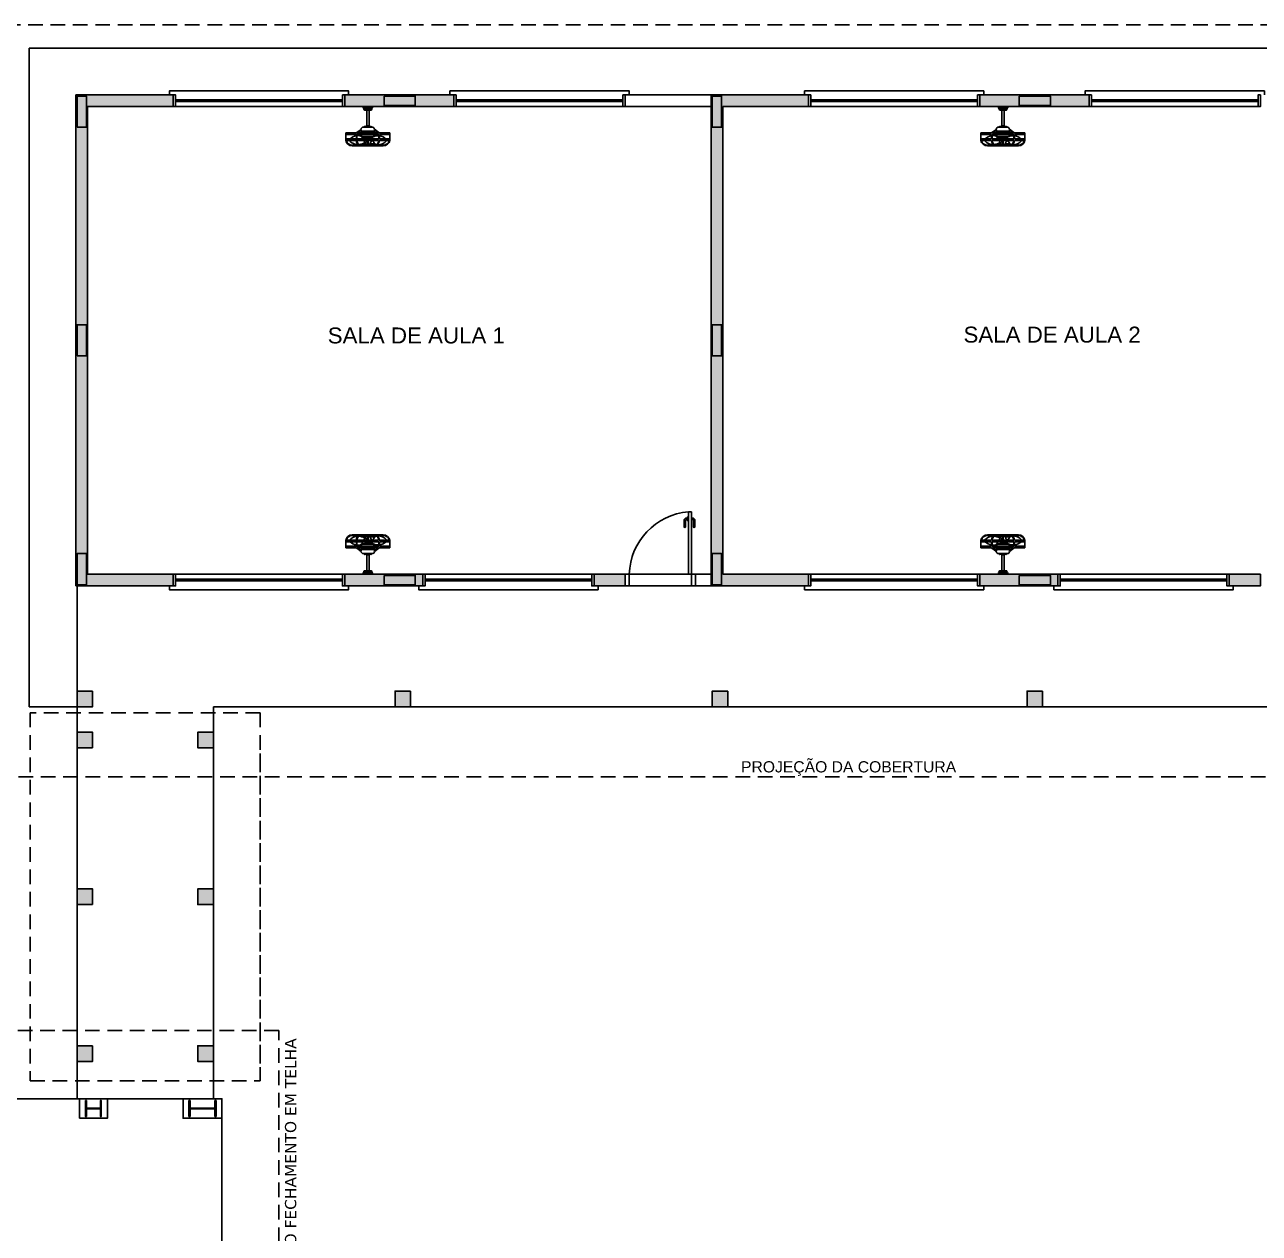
# Model space of a CAD drawing. Extents: x 247 to 523, y 32 to 113.
# Drawn here: x 438.24 to 454.08, y 70.27 to 85.78 of the extents above; entities that cross this region are included whole.
import ezdxf

# ---------------------------------------------------------------- set-up
doc = ezdxf.new("R2010")
doc.units = 0
doc.header["$LTSCALE"] = 0.005
doc.linetypes.add('TRACEJADO_G', pattern=[0.375, 0.25, -0.125])
for name, color, linetype in [('A-COTAS', 1, 'CONTINUOUS'), ('A-HACHURAPARED', 254, 'CONTINUOUS'), ('A-PAREDE', 5, 'CONTINUOUS'), ('A-PISOS-CTEL', 2, 'TRACEJADO_G'), ('A-PISOS-NIVEL', 1, 'CONTINUOUS'), ('A-PORTA', 3, 'CONTINUOUS'), ('A-SOLEIRA', 1, 'CONTINUOUS'), ('ACES-I', 251, 'CONTINUOUS'), ('AR-ESQ', 2, 'CONTINUOUS'), ('ARQ-PIS-VISTA1', 1, 'CONTINUOUS'), ('ARQ-TXT-1_050', 2, 'CONTINUOUS'), ('ARQ-TXT-1_075', 2, 'CONTINUOUS'), ('ARQ_ALVENARIA', 1, 'CONTINUOUS'), ('EST-MET-VISTA1', 1, 'CONTINUOUS'), ('Estr-Met-PILARES', 3, 'CONTINUOUS')]:
    doc.layers.add(name, color=color, linetype=linetype)
doc.styles.add('ESC-50-A20', font='arial.ttf', dxfattribs={"height": 0.1})

# ---------------------------------------------------------------- blocks, each defined once
blk = doc.blocks.new('A$C4CB241E8')
at = {"layer": 'ACES-I'}
for p, q in [((0.224, 0.5), (0.344, 0.5)), ((0.224, 0.49), (0.224, 0.5)), ((0.234, 0.48), (0.334, 0.48)), ((0.234, 0.47), (0.234, 0.48)), ((0.334, 0.47), (0.334, 0.48)), ((0.344, 0.49), (0.344, 0.5)), ((0.244, 0.46), (0.324, 0.46)), ((0.269, 0.252), (0.269, 0.46)), ((0.299, 0.252), (0.299, 0.46)), ((0, 0.166), (0, 0.074)), ((0, 0.166), (0.137, 0.166)), ((0.137, 0.166), (0.142, 0.17)), ((0.142, 0.17), (0.198, 0.212)), ((0.198, 0.203), (0.148, 0.166)), ((0.148, 0.166), (0.42, 0.166)), ((0.198, 0.203), (0.198, 0.166)), ((0.198, 0.189), (0.368, 0.189)), ((0.198, 0.182), (0.273, 0.182)), ((0.226, 0.24), (0.339, 0.24)), ((0.277, 0.257), (0.277, 0.253)), ((0.277, 0.253), (0.281, 0.243)), ((0.287, 0.258), (0.279, 0.258)), ((0.288, 0.253), (0.284, 0.243)), ((0.288, 0.253), (0.288, 0.257)), ((0.293, 0.182), (0.368, 0.182)), ((0.424, 0.172), (0.368, 0.213)), ((0.368, 0.205), (0.368, 0.166)), ((0.368, 0.205), (0.42, 0.166)), ((0.431, 0.166), (0.424, 0.172)), ((0.431, 0.166), (0.565, 0.166)), ((0.565, 0.166), (0.565, 0.074)), ((0, 0.145), (0.137, 0.145)), ((0, 0.089), (0.055, 0.089)), ((0.008, 0.067), (0.046, 0.067)), ((0.046, 0.067), (0.137, 0.067)), ((0.055, 0.089), (0.137, 0.089)), ((0.102, 0.007), (0.083, 0.007)), ((0.102, 0), (0.083, 0)), ((0.102, 0.007), (0.174, 0.007)), ((0.102, 0), (0.283, 0)), ((0.137, 0.131), (0.137, 0.145)), ((0.137, 0.089), (0.137, 0.131)), ((0.144, 0.145), (0.424, 0.145)), ((0.144, 0.132), (0.144, 0.145)), ((0.144, 0.089), (0.144, 0.132)), ((0.144, 0.089), (0.424, 0.089)), ((0.144, 0.067), (0.279, 0.067)), ((0.203, 0.007), (0.279, 0.007)), ((0.215, 0.027), (0.258, 0.027)), ((0.268, 0.043), (0.268, 0.067)), ((0.276, 0.118), (0.276, 0.099)), ((0.279, 0.067), (0.279, 0.009)), ((0.279, 0.067), (0.286, 0.067)), ((0.279, 0.009), (0.279, 0.007)), ((0.283, 0.089), (0.283, 0.067)), ((0.463, 0), (0.283, 0)), ((0.286, 0.067), (0.286, 0.009)), ((0.286, 0.067), (0.422, 0.067)), ((0.286, 0.009), (0.286, 0.007)), ((0.286, 0.007), (0.362, 0.007)), ((0.29, 0.118), (0.29, 0.099)), ((0.307, 0.027), (0.373, 0.027)), ((0.463, 0.007), (0.392, 0.007)), ((0.424, 0.145), (0.424, 0.089)), ((0.429, 0.067), (0.526, 0.067)), ((0.431, 0.145), (0.565, 0.145)), ((0.431, 0.13), (0.431, 0.145)), ((0.431, 0.089), (0.431, 0.13)), ((0.431, 0.089), (0.519, 0.089)), ((0.463, 0.007), (0.482, 0.007)), ((0.463, 0), (0.482, 0)), ((0.519, 0.089), (0.565, 0.089)), ((0.526, 0.067), (0.557, 0.067))]:
    blk.add_line(p, q, dxfattribs=at)
blk.add_lwpolyline([(0.273, 0.184), (0.273, 0.175), (0.293, 0.175), (0.293, 0.184)], close=True, dxfattribs=at)
for points in [[(0.246, 0.099), (0.246, 0.089)], [(0.323, 0.089), (0.323, 0.099), (0.246, 0.099)], [(0.246, 0.08), (0.246, 0.08)]]:
    blk.add_lwpolyline(points, dxfattribs=at)
for centre, radius, start, end in [((0.234, 0.49), 0.01, 180, 270), ((0.334, 0.49), 0.01, 270, 0), ((0.244, 0.47), 0.01, 180, 270), ((0.324, 0.47), 0.01, 270, 0), ((0.226, 0.212), 0.0283, 90, 180), ((0.283, 0.105), 0.148, 92.0593, 114.7191), ((0.242, 0.245), 0.00548, 36.9061, 175.1771), ((0.279, 0.257), 0.00141, 90, 180), ((0.283, 0.251), 0.00548, 13.9839, 166.0161), ((0.283, 0.244), 0.00141, 202.3134, 337.6866), ((0.287, 0.257), 0.00141, 0, 90), ((0.283, 0.105), 0.148, 65.2809, 87.9407), ((0.323, 0.245), 0.00548, 4.8229, 143.0939), ((0.339, 0.212), 0.0283, 3.732, 90), ((0.083, 0.084), 0.0836, 187.0241, 270.1403), ((0.083, 0.084), 0.0766, 192.4617, 270.1403), ((0.158, 0.164), 0.148, 220.8847, 270.7317), ((0.161, -0.014), 0.147, 99.4474, 135.8987), ((0.204, 0.067), 0.0671, 179.7166, 229.3446), ((0.161, -0.014), 0.147, 87.3551, 96.6689), ((0.204, 0.067), 0.06, 179.6832, 237.0138), ((0.204, 0.067), 0.0671, 229.3446, 243.4575), ((0.168, 0.133), 0, 90, 303.5739), ((0.165, 0.08), 0.0536, 23.5592, 86.613), ((0.158, 0.164), 0.148, 274.9997, 292.3413), ((0.204, 0.067), 0.06, 237.0138, 269.6517), ((0.226, 0.147), 0.0283, 182.9729, 248.6249), ((0.214, 0.101), 2.511308197128957e-15, 227.1184, 0), ((0.276, 0.127), 0.0676, 202.5993, 214.7226), ((0.158, 0.164), 0.148, 292.3413, 305.8305), ((0.283, 0.252), 0.148, 243.1417, 267.262), ((0.283, 1.064), 0.946, 265.9464, 274.0536), ((0.345, 0.107), 0.118, 199.8598, 236.3515), ((0.44, -0.107), 0.228, 134.8376, 138.9912), ((0.44, -0.107), 0.228, 130.1268, 132.3872), ((0.221, 0.107), 0.118, 303.6485, 317.1616), ((0.283, 0.252), 0.148, 272.738, 296.8583), ((0.221, 0.107), 0.118, 317.1616, 340.1402), ((0.415, -0.018), 0.148, 92.2685, 128.5678), ((0.297, 0.02), 0.0676, 22.5993, 43.7437), ((0.339, 0.147), 0.0283, 291.3751, 357.0271), ((0.409, 0.067), 0.0536, 203.5592, 228.099), ((0.362, 0.067), 0.06, 270.3483, 301.6358), ((0.409, 0.067), 0.0536, 228.099, 252.8541), ((0.362, 0.067), 0.0671, 296.5425, 307.5309), ((0.362, 0.067), 0.06, 301.6358, 0.3168), ((0.413, 0.161), 0.147, 266.0889, 320.6458), ((0.362, 0.067), 0.0671, 307.5309, 0.2834), ((0.415, -0.018), 0.148, 86.601, 92.2685), ((0.415, -0.018), 0.148, 45.7177, 83.837), ((0.482, 0.084), 0.0836, 269.8597, 352.9759), ((0.482, 0.084), 0.0766, 269.8597, 347.5383)]:
    blk.add_arc(centre, radius, start, end, dxfattribs=at)

msp = doc.modelspace()

# ---------------------------------------------------------------- hatches: boundary and pattern name
at = {"layer": 'A-COTAS'}
h = msp.add_hatch(color=251, dxfattribs=at)
h.dxf.hatch_style = 1
h.paths.add_polyline_path([(438.90957, 84.46158), (439.02957, 84.46158), (439.02957, 84.86158), (438.90957, 84.86158)])
h = msp.add_hatch(color=251, dxfattribs=at)
h.dxf.hatch_style = 1
h.paths.add_polyline_path([(442.84957, 84.86158), (442.84957, 84.74158), (443.24957, 84.74158), (443.24957, 84.86158)])
h = msp.add_hatch(color=251, dxfattribs=at)
h.set_gradient(color1=(173, 173, 173), color2=(173, 173, 173))
h.paths.add_polyline_path([(448.29457, 78.72658), (447.19457, 78.72658), (447.19457, 84.72658), (448.29457, 84.72658), (448.29457, 84.87658), (447.04457, 84.87658), (447.04457, 78.57658), (448.29457, 78.57658)])
h.paths.add_polyline_path([(447.17957, 78.59158), (447.05957, 78.59158), (447.05957, 78.99158), (447.17957, 78.99158)], flags=16)
h.paths.add_polyline_path([(447.17957, 84.46158), (447.05957, 84.46158), (447.05957, 84.86158), (447.17957, 84.86158)], flags=16)
h = msp.add_hatch(color=251, dxfattribs=at)
h.set_gradient(color1=(173, 173, 173), color2=(173, 173, 173))
h.paths.add_polyline_path([(447.05957, 84.46158), (447.17957, 84.46158), (447.17957, 84.86158), (447.05957, 84.86158)])
h = msp.add_hatch(color=251, dxfattribs=at)
h.dxf.hatch_style = 1
h.paths.add_polyline_path([(447.05957, 84.46158), (447.17957, 84.46158), (447.17957, 84.86158), (447.05957, 84.86158)])
h = msp.add_hatch(color=253, dxfattribs=at)
h.set_gradient(color1=(173, 173, 173), color2=(173, 173, 173))
h.paths.add_polyline_path([(451.89457, 84.87658), (450.49457, 84.87658), (450.49457, 84.72658), (451.89457, 84.72658)])
h.paths.add_polyline_path([(451.39957, 84.74158), (450.99957, 84.74158), (450.99957, 84.86158), (451.39957, 84.86158)], flags=16)
h = msp.add_hatch(color=253, dxfattribs=at)
h.set_gradient(color1=(173, 173, 173), color2=(173, 173, 173))
h.paths.add_polyline_path([(450.99957, 84.86158), (450.99957, 84.74158), (451.39957, 84.74158), (451.39957, 84.86158)])
h = msp.add_hatch(color=251, dxfattribs=at)
h.dxf.hatch_style = 1
h.paths.add_polyline_path([(438.90957, 78.59158), (439.02957, 78.59158), (439.02957, 78.99158), (438.90957, 78.99158)])
h = msp.add_hatch(color=251, dxfattribs=at)
h.set_gradient(color1=(173, 173, 173), color2=(173, 173, 173))
h.paths.add_polyline_path([(447.05957, 78.59158), (447.17957, 78.59158), (447.17957, 78.99158), (447.05957, 78.99158)])
h = msp.add_hatch(color=251, dxfattribs=at)
h.dxf.hatch_style = 1
h.paths.add_polyline_path([(447.05957, 78.59158), (447.17957, 78.59158), (447.17957, 78.99158), (447.05957, 78.99158)])
h = msp.add_hatch(color=251, dxfattribs=at)
h.dxf.hatch_style = 1
h.paths.add_polyline_path([(442.84957, 78.71158), (442.84957, 78.59158), (443.24957, 78.59158), (443.24957, 78.71158)])
h = msp.add_hatch(color=253, dxfattribs=at)
h.set_gradient(color1=(173, 173, 173), color2=(173, 173, 173))
h.paths.add_polyline_path([(451.49457, 78.72658), (450.49457, 78.72658), (450.49457, 78.57658), (451.49457, 78.57658)])
h.paths.add_polyline_path([(450.99957, 78.71158), (451.39957, 78.71158), (451.39957, 78.59158), (450.99957, 78.59158)], flags=16)
h = msp.add_hatch(color=253, dxfattribs=at)
h.set_gradient(color1=(173, 173, 173), color2=(173, 173, 173))
h.paths.add_polyline_path([(450.99957, 78.71158), (450.99957, 78.59158), (451.39957, 78.59158), (451.39957, 78.71158)])
h = msp.add_hatch(color=253, dxfattribs=at)
h.set_gradient(color1=(173, 173, 173), color2=(173, 173, 173))
h.paths.add_polyline_path([(454.09457, 78.72658), (453.69457, 78.72658), (453.69457, 78.57658), (454.09457, 78.57658)])
h = msp.add_hatch(color=251, dxfattribs=at)
h.dxf.hatch_style = 1
h.paths.add_polyline_path([(439.10957, 77.22658), (438.90957, 77.22658), (438.90957, 77.02658), (439.10957, 77.02658)])
h = msp.add_hatch(color=251, dxfattribs=at)
h.dxf.hatch_style = 1
h.paths.add_polyline_path([(443.18957, 77.22658), (442.98957, 77.22658), (442.98957, 77.02658), (443.18957, 77.02658)])
h = msp.add_hatch(color=251, dxfattribs=at)
h.set_gradient(color1=(173, 173, 173), color2=(173, 173, 173))
h.paths.add_polyline_path([(447.25957, 77.22658), (447.05957, 77.22658), (447.05957, 77.02658), (447.25957, 77.02658)])
h = msp.add_hatch(color=251, dxfattribs=at)
h.dxf.hatch_style = 1
h.paths.add_polyline_path([(447.25957, 77.22658), (447.05957, 77.22658), (447.05957, 77.02658), (447.25957, 77.02658)])
h = msp.add_hatch(color=253, dxfattribs=at)
h.set_gradient(color1=(173, 173, 173), color2=(173, 173, 173))
h.paths.add_polyline_path([(451.29957, 77.22658), (451.09957, 77.22658), (451.09957, 77.02658), (451.29957, 77.02658)])
h = msp.add_hatch(color=251, dxfattribs=at)
h.dxf.hatch_style = 1
h.paths.add_polyline_path([(439.10957, 76.49904), (438.90957, 76.49904), (438.90957, 76.69904), (439.10957, 76.69904)])
h = msp.add_hatch(color=251, dxfattribs=at)
h.dxf.hatch_style = 1
h.paths.add_polyline_path([(440.65883, 76.49904), (440.45883, 76.49904), (440.45883, 76.69904), (440.65883, 76.69904)])
h = msp.add_hatch(color=251, dxfattribs=at)
h.dxf.hatch_style = 1
h.paths.add_polyline_path([(439.10957, 74.48796), (438.90957, 74.48796), (438.90957, 74.68796), (439.10957, 74.68796)])
h = msp.add_hatch(color=251, dxfattribs=at)
h.dxf.hatch_style = 1
h.paths.add_polyline_path([(440.65883, 74.48796), (440.45883, 74.48796), (440.45883, 74.68796), (440.65883, 74.68796)])
h = msp.add_hatch(color=251, dxfattribs=at)
h.dxf.hatch_style = 1
h.paths.add_polyline_path([(439.10957, 72.67658), (438.90957, 72.67658), (438.90957, 72.47658), (439.10957, 72.47658)])
h = msp.add_hatch(color=251, dxfattribs=at)
h.dxf.hatch_style = 1
h.paths.add_polyline_path([(440.65883, 72.67658), (440.45883, 72.67658), (440.45883, 72.47658), (440.65883, 72.47658)])
at = {"layer": 'A-HACHURAPARED'}
h = msp.add_hatch(color=251, dxfattribs=at)
h.dxf.hatch_style = 1
h.paths.add_polyline_path([(440.14457, 78.72658), (439.04457, 78.72658), (439.04457, 84.72658), (440.14457, 84.72658), (440.14457, 84.87658), (438.89457, 84.87658), (438.89457, 78.57658), (440.14457, 78.57658)])
h.paths.add_polyline_path([(439.02957, 78.59158), (438.90957, 78.59158), (438.90957, 78.99158), (439.02957, 78.99158)], flags=16)
h.paths.add_polyline_path([(439.02957, 84.46158), (438.90957, 84.46158), (438.90957, 84.86158), (439.02957, 84.86158)], flags=16)
h = msp.add_hatch(color=251, dxfattribs=at)
h.dxf.hatch_style = 1
h.paths.add_polyline_path([(443.74457, 84.87658), (442.34457, 84.87658), (442.34457, 84.72658), (443.74457, 84.72658)])
h.paths.add_polyline_path([(443.24957, 84.74158), (442.84957, 84.74158), (442.84957, 84.86158), (443.24957, 84.86158)], flags=16)
h = msp.add_hatch(dxfattribs=at)
h.set_pattern_fill('ANGLE', color=251)
h.set_pattern_definition([(0, (241.763, 20.9604), (0, 6.985), [5.08, -1.905]), (90, (241.763, 20.9604), (-6.985, 4e-16), [5.08, -1.905])])
h.paths.add_polyline_path([(445.94457, 84.72658), (447.04457, 84.72658), (447.04457, 84.87658), (445.94457, 84.87658)])
h.paths.add_polyline_path([(446.84457, 78.72658), (447.04457, 78.72658), (447.04457, 78.57658), (446.84457, 78.57658)])
h = msp.add_hatch(color=251, dxfattribs=at)
h.dxf.hatch_style = 1
h.paths.add_polyline_path([(448.29457, 78.72658), (447.19457, 78.72658), (447.19457, 84.72658), (448.29457, 84.72658), (448.29457, 84.87658), (447.04457, 84.87658), (447.04457, 78.57658), (448.29457, 78.57658)])
h.paths.add_polyline_path([(447.17957, 78.59158), (447.05957, 78.59158), (447.05957, 78.99158), (447.17957, 78.99158)], flags=16)
h.paths.add_polyline_path([(447.17957, 84.46158), (447.05957, 84.46158), (447.05957, 84.86158), (447.17957, 84.86158)], flags=16)
h = msp.add_hatch(color=251, dxfattribs=at)
h.dxf.hatch_style = 1
h.paths.add_polyline_path([(443.34457, 78.72658), (442.34457, 78.72658), (442.34457, 78.57658), (443.34457, 78.57658)])
h.paths.add_polyline_path([(442.84957, 78.71158), (443.24957, 78.71158), (443.24957, 78.59158), (442.84957, 78.59158)], flags=16)
h = msp.add_hatch(color=251, dxfattribs=at)
h.dxf.hatch_style = 1
h.paths.add_polyline_path([(445.94457, 78.72658), (445.54457, 78.72658), (445.54457, 78.57658), (445.94457, 78.57658)])

# ---------------------------------------------------------------- linework, layer by layer
at = {"layer": 'A-PAREDE', "color": 251}
for p, q in [((438.89457, 84.87658), (438.89457, 78.57658)), ((440.14457, 84.72658), (440.14457, 84.87658)), ((445.94457, 84.72658), (445.94457, 84.87658)), ((447.04457, 84.87658), (445.94457, 84.87658)), ((445.94457, 84.87658), (445.94457, 84.72658)), ((447.04457, 84.87658), (447.04457, 78.57658)), ((448.29457, 84.72658), (448.29457, 84.87658)), ((439.04457, 78.72658), (439.04457, 84.72658)), ((440.14457, 84.72658), (439.04457, 84.72658)), ((445.94457, 84.72658), (447.04457, 84.72658)), ((447.04457, 84.72658), (447.04457, 78.72658)), ((447.19457, 78.72658), (447.19457, 84.72658)), ((448.29457, 84.72658), (447.19457, 84.72658)), ((447.19457, 78.72658), (447.19457, 84.72658)), ((448.29457, 84.72658), (447.19457, 84.72658)), ((440.14457, 78.57658), (438.89457, 78.57658)), ((440.14457, 78.72658), (439.04457, 78.72658)), ((440.14457, 78.72658), (440.14457, 78.57658)), ((442.34457, 78.72658), (443.34457, 78.72658)), ((442.34457, 78.72658), (442.34457, 78.57658)), ((442.34457, 78.57658), (443.34457, 78.57658)), ((443.34457, 78.72658), (443.34457, 78.57658)), ((445.54457, 78.57658), (445.54457, 78.72658)), ((446.84457, 78.72658), (446.84457, 78.57658)), ((446.84457, 78.72658), (447.04457, 78.72658)), ((446.84457, 78.57658), (447.04457, 78.57658)), ((448.29457, 78.57658), (447.04457, 78.57658)), ((448.29457, 78.57658), (447.04457, 78.57658)), ((448.29457, 78.72658), (447.19457, 78.72658)), ((448.29457, 78.72658), (447.19457, 78.72658)), ((448.29457, 78.72658), (448.29457, 78.57658)), ((450.49457, 78.72658), (451.49457, 78.72658)), ((450.49457, 78.72658), (450.49457, 78.57658)), ((450.49457, 78.57658), (451.49457, 78.57658)), ((451.49457, 78.72658), (451.49457, 78.57658)), ((453.69457, 78.57658), (453.69457, 78.72658))]:
    msp.add_line(p, q, dxfattribs=at)
at = {"layer": 'A-PAREDE'}
for p, q in [((448.29457, 84.72658), (448.29457, 84.87658)), ((448.29457, 78.72658), (448.29457, 78.57658))]:
    msp.add_line(p, q, dxfattribs=at)
at = {"layer": 'A-PAREDE', "color": 251}
for points in [[(440.14457, 84.87658), (438.89457, 84.87658)], [(448.29457, 84.87658), (447.04457, 84.87658)], [(448.29457, 84.87658), (447.04457, 84.87658)], [(438.89457, 78.72658), (438.89457, 78.72658), (438.89457, 84.72658)], [(447.04457, 78.72658), (447.04457, 78.72658), (447.04457, 84.72658)], [(447.04457, 78.72658), (447.04457, 78.72658), (447.04457, 84.72658)]]:
    msp.add_lwpolyline(points, dxfattribs=at)
for points in [[(438.90957, 84.46158), (439.02957, 84.46158), (439.02957, 84.86158), (438.90957, 84.86158)], [(443.74457, 84.87658), (443.74457, 84.72658), (442.34457, 84.72658), (442.34457, 84.87658)], [(442.84957, 84.86158), (442.84957, 84.74158), (443.24957, 84.74158), (443.24957, 84.86158)], [(447.05957, 84.46158), (447.17957, 84.46158), (447.17957, 84.86158), (447.05957, 84.86158)], [(447.05957, 84.46158), (447.17957, 84.46158), (447.17957, 84.86158), (447.05957, 84.86158)], [(451.89457, 84.87658), (451.89457, 84.72658), (450.49457, 84.72658), (450.49457, 84.87658)], [(450.99957, 84.86158), (450.99957, 84.74158), (451.39957, 84.74158), (451.39957, 84.86158)], [(438.90957, 81.52658), (439.02957, 81.52658), (439.02957, 81.92658), (438.90957, 81.92658)], [(447.05957, 81.52658), (447.17957, 81.52658), (447.17957, 81.92658), (447.05957, 81.92658)], [(447.05957, 81.52658), (447.17957, 81.52658), (447.17957, 81.92658), (447.05957, 81.92658)], [(438.90957, 78.59158), (439.02957, 78.59158), (439.02957, 78.99158), (438.90957, 78.99158)], [(447.05957, 78.59158), (447.17957, 78.59158), (447.17957, 78.99158), (447.05957, 78.99158)], [(447.05957, 78.59158), (447.17957, 78.59158), (447.17957, 78.99158), (447.05957, 78.99158)], [(442.84957, 78.71158), (442.84957, 78.59158), (443.24957, 78.59158), (443.24957, 78.71158)], [(445.94457, 78.72658), (445.54457, 78.72658), (445.54457, 78.57658), (445.94457, 78.57658)], [(450.99957, 78.71158), (450.99957, 78.59158), (451.39957, 78.59158), (451.39957, 78.71158)], [(454.09457, 78.72658), (453.69457, 78.72658), (453.69457, 78.57658), (454.09457, 78.57658)], [(439.10957, 77.22658), (438.90957, 77.22658), (438.90957, 77.02658), (439.10957, 77.02658)], [(443.18957, 77.22658), (442.98957, 77.22658), (442.98957, 77.02658), (443.18957, 77.02658)], [(447.25957, 77.22658), (447.05957, 77.22658), (447.05957, 77.02658), (447.25957, 77.02658)], [(447.25957, 77.22658), (447.05957, 77.22658), (447.05957, 77.02658), (447.25957, 77.02658)], [(451.29957, 77.22658), (451.09957, 77.22658), (451.09957, 77.02658), (451.29957, 77.02658)], [(439.10957, 76.49904), (438.90957, 76.49904), (438.90957, 76.69904), (439.10957, 76.69904)], [(440.65883, 76.49904), (440.45883, 76.49904), (440.45883, 76.69904), (440.65883, 76.69904)], [(439.10957, 74.48796), (438.90957, 74.48796), (438.90957, 74.68796), (439.10957, 74.68796)], [(440.65883, 74.48796), (440.45883, 74.48796), (440.45883, 74.68796), (440.65883, 74.68796)], [(439.10957, 72.67658), (438.90957, 72.67658), (438.90957, 72.47658), (439.10957, 72.47658)], [(440.65883, 72.67658), (440.45883, 72.67658), (440.45883, 72.47658), (440.65883, 72.47658)]]:
    msp.add_lwpolyline(points, close=True, dxfattribs=at)
at = {"layer": 'A-PISOS-CTEL', "color": 251, "linetype": 'TRACEJADO_G', "ltscale": 150}
for p, q in [((441.25926, 76.94934), (438.30883, 76.94934)), ((438.30883, 76.94934), (438.30883, 72.22658)), ((441.25926, 76.94934), (441.25883, 72.22627)), ((441.25926, 76.42658), (441.25883, 72.22627)), ((438.30883, 72.22658), (441.25957, 72.22658)), ((438.30883, 72.22658), (441.25957, 72.22658))]:
    msp.add_line(p, q, dxfattribs=at)
for points in [[(437.99457, 85.77658), (496.99457, 85.77658), (496.99457, 76.12658), (437.99457, 76.12658)], [(441.4992, 46.87165), (441.4992, 72.87165), (423.9392, 72.87165), (423.9392, 46.87165)]]:
    msp.add_lwpolyline(points, close=True, dxfattribs=at)
at = {"layer": 'A-PISOS-NIVEL', "color": 251}
for p, q in [((438.29457, 77.02658), (438.29457, 85.47658)), ((496.69457, 85.47658), (438.29457, 85.47658)), ((438.90957, 78.57658), (438.90957, 77.02658)), ((438.90957, 77.02658), (438.29457, 77.02658)), ((438.90957, 71.99658), (438.90957, 77.02658)), ((440.65957, 77.02658), (465.89457, 77.02658)), ((440.65957, 71.99658), (440.65957, 77.02658)), ((440.65957, 77.02658), (440.65957, 77.02658))]:
    msp.add_line(p, q, dxfattribs=at)
at = {"layer": 'A-PORTA', "color": 251}
for p, q in [((446.69868, 79.33621), (446.69868, 79.41621)), ((446.71868, 79.33621), (446.71868, 79.41621)), ((446.72868, 79.44621), (446.74368, 79.44621)), ((446.72868, 79.42621), (446.74368, 79.42621)), ((446.74368, 79.41121), (446.74368, 79.46121)), ((446.74368, 79.46121), (446.74868, 79.46121)), ((446.74368, 79.41121), (446.74868, 79.41121)), ((446.79368, 79.46121), (446.78868, 79.46121)), ((446.79368, 79.41121), (446.78868, 79.41121)), ((446.79368, 79.41121), (446.79368, 79.46121)), ((446.80868, 79.44621), (446.79368, 79.44621)), ((446.80868, 79.42621), (446.79368, 79.42621)), ((446.81868, 79.33621), (446.81868, 79.41621)), ((446.83868, 79.33621), (446.83868, 79.41621))]:
    msp.add_line(p, q, dxfattribs=at)
for centre, radius, start, end in [((446.82368, 78.6998), 0.82954, 94.778783, 178.149871), ((446.72868, 79.41621), 0.03, 90, 180), ((446.72868, 79.41621), 0.01, 90, 180), ((446.80868, 79.41621), 0.03, 0, 90), ((446.80868, 79.41621), 0.01, 0, 90), ((446.70868, 79.33621), 0.01, 180, 0), ((446.82868, 79.33621), 0.01, 180, 0)]:
    msp.add_arc(centre, radius, start, end, dxfattribs=at)
at = {"layer": 'A-SOLEIRA', "color": 251}
for p, q in [((446.75457, 78.72658), (445.99457, 78.72658)), ((445.99457, 78.57658), (446.79457, 78.57658))]:
    msp.add_line(p, q, dxfattribs=at)
at = {"layer": 'AR-ESQ', "color": 251}
for p, q in [((440.17457, 84.81158), (442.31457, 84.81158)), ((440.17457, 84.79158), (442.31457, 84.79158)), ((445.91457, 84.81158), (443.77457, 84.81158)), ((445.91457, 84.79158), (443.77457, 84.79158)), ((448.32457, 84.81158), (450.46457, 84.81158)), ((448.32457, 84.79158), (450.46457, 84.79158)), ((454.06457, 84.81158), (451.92457, 84.81158)), ((454.06457, 84.79158), (451.92457, 84.79158)), ((440.17457, 84.72658), (442.31457, 84.72658)), ((445.91457, 84.72658), (443.77457, 84.72658)), ((448.32457, 84.72658), (450.46457, 84.72658)), ((454.06457, 84.72658), (451.92457, 84.72658)), ((446.75457, 78.72658), (446.75457, 79.52658)), ((446.75457, 79.52658), (446.79457, 79.52658)), ((446.79457, 78.72658), (446.79457, 79.52658)), ((440.17457, 78.72658), (442.31457, 78.72658)), ((440.17457, 78.66158), (442.31457, 78.66158)), ((440.17457, 78.64158), (442.31457, 78.64158)), ((443.37457, 78.72658), (445.51457, 78.72658)), ((443.37457, 78.66158), (445.51457, 78.66158)), ((443.37457, 78.64158), (445.51457, 78.64158)), ((445.94457, 78.72658), (445.99457, 78.72658)), ((445.94457, 78.57658), (445.99457, 78.57658)), ((445.99457, 78.72658), (445.99457, 78.57658)), ((446.75457, 78.72658), (446.79457, 78.72658)), ((446.79457, 78.72658), (446.79457, 78.57658)), ((446.79457, 78.72658), (446.84457, 78.72658)), ((446.79457, 78.57658), (446.84457, 78.57658)), ((448.32457, 78.72658), (450.46457, 78.72658)), ((448.32457, 78.66158), (450.46457, 78.66158)), ((448.32457, 78.64158), (450.46457, 78.64158)), ((451.52457, 78.72658), (453.66457, 78.72658)), ((451.52457, 78.66158), (453.66457, 78.66158)), ((451.52457, 78.64158), (453.66457, 78.64158))]:
    msp.add_line(p, q, dxfattribs=at)
for points in [[(440.09457, 84.87658), (440.09457, 84.92658), (442.39457, 84.92658), (442.39457, 84.87658)], [(443.69457, 84.87658), (443.69457, 84.92658), (445.99457, 84.92658), (445.99457, 84.87658)], [(448.24457, 84.87658), (448.24457, 84.92658), (450.54457, 84.92658), (450.54457, 84.87658)], [(451.84457, 84.87658), (451.84457, 84.92658), (454.14457, 84.92658), (454.14457, 84.87658)], [(440.09457, 78.57658), (440.09457, 78.52658), (442.39457, 78.52658), (442.39457, 78.57658)], [(443.29457, 78.57658), (443.29457, 78.52658), (445.59457, 78.52658), (445.59457, 78.57658)], [(448.24457, 78.57658), (448.24457, 78.52658), (450.54457, 78.52658), (450.54457, 78.57658)], [(451.44457, 78.57658), (451.44457, 78.52658), (453.74457, 78.52658), (453.74457, 78.57658)]]:
    msp.add_lwpolyline(points, dxfattribs=at)
for points in [[(440.14457, 84.87658), (440.17457, 84.87658), (440.17457, 84.72658), (440.14457, 84.72658)], [(442.31457, 84.87658), (442.34457, 84.87658), (442.34457, 84.72658), (442.31457, 84.72658)], [(443.77457, 84.87658), (443.74457, 84.87658), (443.74457, 84.72658), (443.77457, 84.72658)], [(445.94457, 84.87658), (445.91457, 84.87658), (445.91457, 84.72658), (445.94457, 84.72658)], [(448.29457, 84.87658), (448.32457, 84.87658), (448.32457, 84.72658), (448.29457, 84.72658)], [(450.46457, 84.87658), (450.49457, 84.87658), (450.49457, 84.72658), (450.46457, 84.72658)], [(451.92457, 84.87658), (451.89457, 84.87658), (451.89457, 84.72658), (451.92457, 84.72658)], [(454.09457, 84.87658), (454.06457, 84.87658), (454.06457, 84.72658), (454.09457, 84.72658)], [(440.14457, 78.72658), (440.17457, 78.72658), (440.17457, 78.57658), (440.14457, 78.57658)], [(442.31457, 78.72658), (442.34457, 78.72658), (442.34457, 78.57658), (442.31457, 78.57658)], [(443.34457, 78.72658), (443.37457, 78.72658), (443.37457, 78.57658), (443.34457, 78.57658)], [(445.51457, 78.72658), (445.54457, 78.72658), (445.54457, 78.57658), (445.51457, 78.57658)], [(448.29457, 78.72658), (448.32457, 78.72658), (448.32457, 78.57658), (448.29457, 78.57658)], [(450.46457, 78.72658), (450.49457, 78.72658), (450.49457, 78.57658), (450.46457, 78.57658)], [(451.49457, 78.72658), (451.52457, 78.72658), (451.52457, 78.57658), (451.49457, 78.57658)], [(453.66457, 78.72658), (453.69457, 78.72658), (453.69457, 78.57658), (453.66457, 78.57658)]]:
    msp.add_lwpolyline(points, close=True, dxfattribs=at)
at = {"layer": 'AR-ESQ'}
for points in [[(448.29457, 84.87658), (448.32457, 84.87658), (448.32457, 84.72658), (448.29457, 84.72658)], [(448.29457, 78.72658), (448.32457, 78.72658), (448.32457, 78.57658), (448.29457, 78.57658)]]:
    msp.add_lwpolyline(points, close=True, dxfattribs=at)
at = {"layer": 'ARQ-PIS-VISTA1', "color": 251}
msp.add_line((440.7692, 71.74658), (440.7692, 65.99658), dxfattribs=at)
at = {"layer": 'ARQ_ALVENARIA', "color": 251}
for p, q in [((438.9392, 71.99658), (437.87322, 71.99658)), ((440.2692, 71.99658), (439.2992, 71.99658))]:
    msp.add_line(p, q, dxfattribs=at)
at = {"layer": 'EST-MET-VISTA1', "color": 251}
for points in [[(438.9392, 71.74658), (438.9392, 71.74658), (439.2992, 71.74658), (439.2992, 71.99658), (438.9392, 71.99658), (438.9392, 71.97165)], [(438.9392, 71.97165), (438.9392, 71.74658)]]:
    msp.add_lwpolyline(points, dxfattribs=at)
msp.add_lwpolyline([(440.2692, 71.99658), (440.2692, 71.74658), (440.7692, 71.74658), (440.7692, 71.99658)], close=True, dxfattribs=at)
at = {"layer": 'Estr-Met-PILARES', "color": 251}
for points in [[(439.0177, 71.97315), (439.0177, 71.77015), (439.0287, 71.77015), (439.0287, 71.86805), (439.2097, 71.86805), (439.2097, 71.77015), (439.2207, 71.77015), (439.2207, 71.97315), (439.2097, 71.97315), (439.2097, 71.87525), (439.0287, 71.87525), (439.0287, 71.97315), (439.0177, 71.97315)], [(440.3457, 71.97315), (440.3457, 71.77015), (440.3592, 71.77015), (440.3592, 71.8678), (440.6792, 71.8678), (440.6792, 71.77015), (440.6927, 71.77015), (440.6927, 71.97315), (440.6792, 71.97315), (440.6792, 71.8755), (440.3592, 71.8755), (440.3592, 71.97315), (440.3457, 71.97315)]]:
    msp.add_lwpolyline(points, dxfattribs=at)

# ---------------------------------------------------------------- block references
at = {"layer": 'A-COTAS', "color": 251, "linetype": 'Continuous'}
for p in [(442.35732, 84.22206), (450.50732, 84.22206)]:
    msp.add_blockref('A$C4CB241E8', p, dxfattribs=at)
at = {"layer": 'A-COTAS', "color": 251, "linetype": 'Continuous', "xscale": -1, "rotation": 180}
for p in [(442.35732, 79.2311), (450.50732, 79.2311)]:
    msp.add_blockref('A$C4CB241E8', p, dxfattribs=at)

# ---------------------------------------------------------------- texts
at = {"layer": 'ARQ-TXT-1_050', "color": 251, "char_height": 0.2048, "attachment_point": 1, "style": 'ESC-50-A20'}
for s, width, insert in [('\\pi0.49541;SALA DE AULA 2', 2.7657216, (449.78856, 81.9028)), ('\\pi0.48466;SALA DE AULA 1', 2.706779, (441.64128, 81.89191))]:
    msp.add_mtext_dynamic_manual_height_columns(s, width=width, gutter_width=1, heights=[0], dxfattribs=dict(at, insert=insert))
at = {"layer": 'ARQ-TXT-1_075', "color": 251, "style": 'ESC-50-A20'}
msp.add_text('PROJEÇÃO DA COBERTURA', height=0.144, dxfattribs=at).set_placement((447.42957, 76.18318))
at = {"layer": 'ARQ-TXT-1_075', "color": 251, "insert": (441.57769, 68.87618), "char_height": 0.144, "width": 8.5281775, "attachment_point": 1, "rotation": 90, "style": 'ESC-50-A20'}
msp.add_mtext('{\\fVerdana|b0|i0|c0|p34;PROJEÇÃO DO FECHAMENTO EM TELHA}', dxfattribs=at)

doc.saveas('drawing.dxf')
